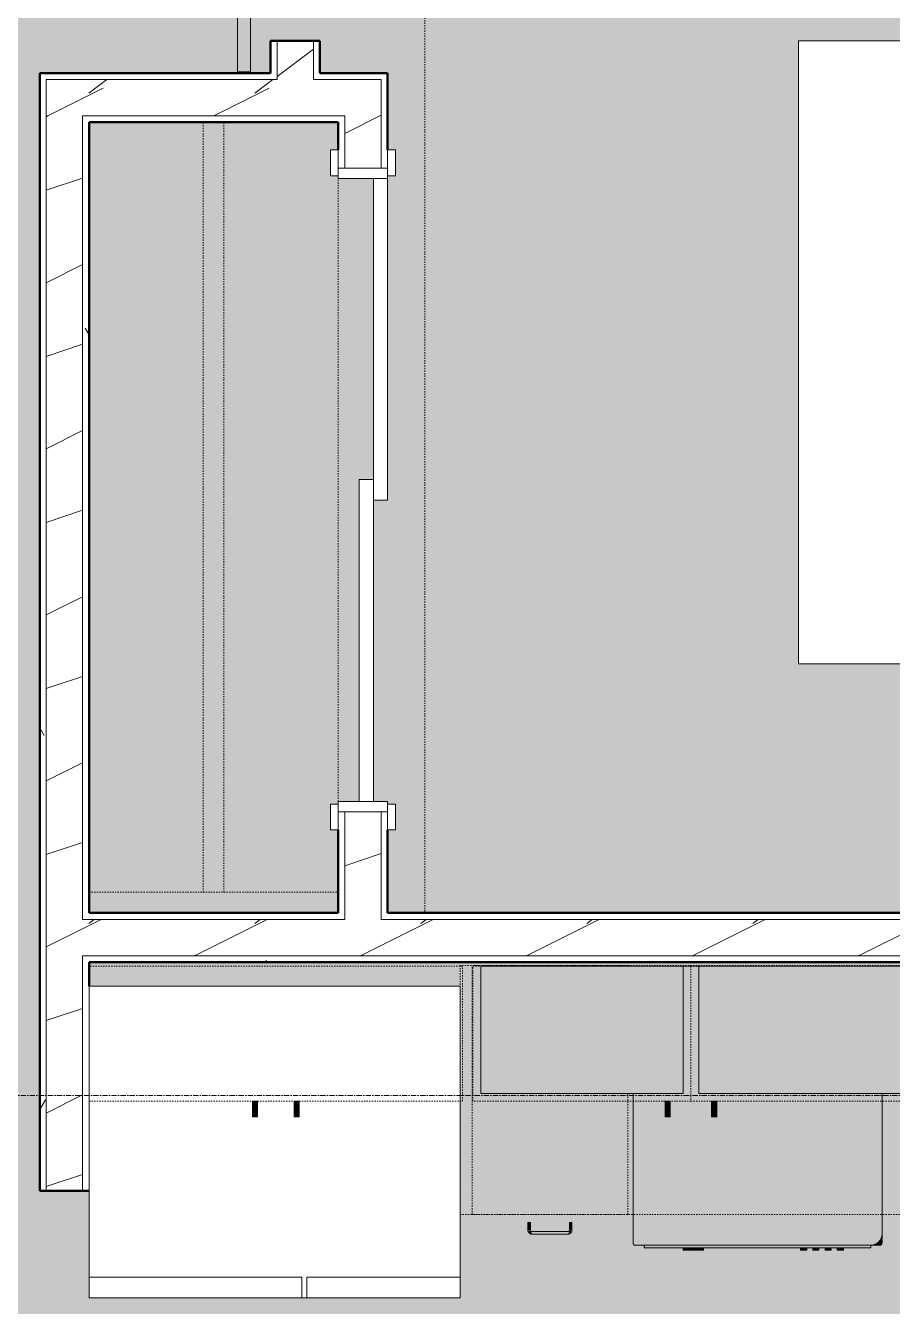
# Model space of a CAD drawing. Header units: inches. Extents: x -4218 to -1814, y 9706 to 12426.
# Drawn here: x -3093.5 to -3010, y 10146.9 to 10270.2 of the extents above; entities that cross this region are included whole.
import ezdxf

# ---------------------------------------------------------------- set-up
doc = ezdxf.new("R2010")
doc.units = ezdxf.units.IN
doc.header["$MEASUREMENT"] = 0
doc.linetypes.add('Dash', pattern=[0.25, 0.125, -0.125])
doc.linetypes.add('Grid Line 1_2_', pattern=[0.875, 0.5, -0.125, 0.125, -0.125])
for name, color, linetype, lineweight in [('0-1', 7, 'Continuous', 5), ('0-2', 10, 'Continuous', 13), ('A-AREA-PATT-3', 7, 'Continuous', 9), ('A-DOOR-1', 7, 'Continuous', 9), ('A-DOOR-2', 50, 'Continuous', 20), ('A-DOOR-3', 135, 'Continuous', 13), ('A-DOOR-4', 10, 'Continuous', 13), ('A-DOOR-5', 250, 'Continuous', 50), ('A-DOOR-FRAM-1', 50, 'Continuous', 20), ('A-WALL-2', 250, 'Continuous', 50), ('A-WALL-3', 10, 'Continuous', 13), ('A-WALL-PATT-1', 7, 'Continuous', 9), ('A-WALL-PATT-2', 253, 'Continuous', 9), ('I-FURN-1', 7, 'Continuous', 9), ('I-FURN-HDLN-1', 7, 'Dash', 9), ('Q-CASE', 31, 'Continuous', 9), ('Q-CASE-1', 9, 'Continuous', 9), ('Q-CASE-3', 7, 'Continuous', 9), ('Q-CASE-4', 7, 'Dash', 9), ('Q-CASE-HDLN-1', 7, 'Dash', 9), ('Q-CASE-HDLN-2', 31, 'Continuous', 9), ('Q-SPCQ-1', 7, 'Continuous', 9), ('Q-SPCQ-2', 55, 'Continuous', 9), ('S-GRID-1', 1, 'Grid Line 1_2_', 9)]:
    doc.layers.add(name, color=color, linetype=linetype, lineweight=lineweight)
pattern_1 = [(216.87, (6.397, 15.994), (47.9809429, 31.9870857), [7.997, -71.971]), (206.565, (15.994, 11.196), (-15.993714, -15.9941327), [17.881, -17.881]), (198.435, (15.994, 3.199), (-31.9867405, -15.9938803), [10.115, -40.461])]
pattern_2 = [(0, (0, 0), (30.72, 7.68), [1.267, -21.773, 1.267, -21.773, -122.88]), (0, (0, 0), (30.72, 7.68), [-46.08, 1.267, -44.813, 1.267, -21.773, -53.76]), (0, (0, 0), (30.72, 7.68), [-115.2, 1.267, -14.093, 1.267, -37.133]), (120, (11.52, 3.84), (-22.011075, 22.7643004), [1.267, -21.773, 1.267, -21.773, -122.88]), (120, (11.52, 3.84), (-22.011075, 22.7643004), [-46.08, 1.267, -44.813, 1.267, -21.773, -53.76]), (120, (11.52, 3.84), (-22.011075, 22.7643004), [-115.2, 1.267, -14.093, 1.267, -37.133]), (240, (15.36, 19.2), (-8.708925, -30.4443004), [1.267, -21.773, 1.267, -21.773, -122.88]), (240, (15.36, 19.2), (-8.708925, -30.4443004), [-46.08, 1.267, -44.813, 1.267, -21.773, -53.76]), (240, (15.36, 19.2), (-8.708925, -30.4443004), [-115.2, 1.267, -14.093, 1.267, -37.133])]

# ---------------------------------------------------------------- blocks, each defined once
blk = doc.blocks.new('FOLDING_SLIDING CLOSET - 60_ x 80_-1372877-FLOOR PLAN - 3RD FLOOR')
at = {"layer": 'A-DOOR-1'}
for p, q in [((-30.25, 3), (-32.75, 3)), ((-32.75, 3), (-32.75, 2.25)), ((-30.25, 2.25), (-30.25, 3)), ((32.75, 3), (30.25, 3)), ((30.25, 3), (30.25, 2.25)), ((32.75, 2.25), (32.75, 3)), ((-32.75, 2.25), (-30.25, 2.25)), ((30.25, 2.25), (32.75, 2.25)), ((-30.25, -2.5), (-32.75, -2.5)), ((-32.75, -2.5), (-32.75, -3.25)), ((-32.75, -3.25), (-30.25, -3.25)), ((-30.25, -3.25), (-30.25, -2.5)), ((32.75, -2.5), (30.25, -2.5)), ((30.25, -2.5), (30.25, -3.25)), ((30.25, -3.25), (32.75, -3.25)), ((32.75, -3.25), (32.75, -2.5))]:
    blk.add_line(p, q, dxfattribs=at)
at = {"layer": 'A-DOOR-2'}
for p, q in [((1, 2.25), (-30, 2.25)), ((-30, 2.25), (-30, 0.88)), ((1, 0.88), (1, 2.25)), ((-30, 0.88), (1, 0.88)), ((30, 0.88), (-1, 0.88)), ((-1, 0.88), (-1, -0.5)), ((30, -0.5), (30, 0.88)), ((-1, -0.5), (30, -0.5))]:
    blk.add_line(p, q, dxfattribs=at)
at = {"layer": 'A-DOOR-FRAM-1'}
for p, q in [((-30, 2.25), (-31, 2.25)), ((-31, 2.25), (-31, -2.5)), ((-30, -2.5), (-30, 2.25)), ((30, 2.25), (30, -2.5)), ((31, 2.25), (30, 2.25)), ((31, -2.5), (31, 2.25)), ((-31, -2.5), (-30, -2.5)), ((30, -2.5), (31, -2.5))]:
    blk.add_line(p, q, dxfattribs=at)
blk = doc.blocks.new('Refrigerator_-_Side-by-Side_6047 - 36_ X 30_-1372843-FLOOR PLAN - 3RD FLOOR')
at = {"layer": 'Q-SPCQ-1'}
for p, q in [((-17.88, 15.58), (17.87, 15.58)), ((-17.88, -14.42), (-17.88, 15.58)), ((-17.88, 15.58), (-3.13, 15.58)), ((-17.88, 15.58), (-17.88, 13.58)), ((-3.13, 13.58), (-3.13, 15.58)), ((-2.63, 15.58), (17.87, 15.58)), ((-2.63, 15.58), (-2.63, 13.58)), ((17.87, 15.58), (17.87, -14.42)), ((17.87, 13.58), (17.87, 15.58)), ((-3.13, 13.58), (-17.88, 13.58)), ((17.87, 13.58), (-2.63, 13.58)), ((17.87, -14.42), (-17.88, -14.42))]:
    blk.add_line(p, q, dxfattribs=at)
blk = doc.blocks.new('OD_CW_Countertop - OD_CW_Countertop-V88-FLOOR PLAN - 3RD FLOOR')
at = {"layer": 'Q-CASE-HDLN-1'}
for p, q in [((113.84, 24), (0.74, 24)), ((0.74, 24), (0.74, 22)), ((0.74, 0), (99.78, 0))]:
    blk.add_line(p, q, dxfattribs=at)
blk = doc.blocks.new('Dishwasher_15404 - 34_ counter-V89-FLOOR PLAN - 3RD FLOOR')
at = {"layer": 'Q-SPCQ-2'}
h = blk.add_hatch(color=256, dxfattribs=at)
h.paths.add_polyline_path([(26.87, 22.93), (26.84, 23.21), (26.68, 23.53), (26.56, 23.69), (26.3, 23.87), (26.08, 23.96), (25.8, 24), (12.25, 24), (12.25, 6.33), (0, 6.33), (0, 4.83), (12.25, 4.83), (12.25, 0), (26.68, 0), (26.87, 0.2), (26.87, 22.91)], flags=0)
h.paths.add_polyline_path([(14.5, 8.07), (14.5, 7.58), (13, 7.58), (13, 8.07), (14, 8.07)], flags=0)
h.paths.add_polyline_path([(14.5, 3.09), (13, 3.09), (13, 3.58), (14.5, 3.58)], flags=0)
for points in [[(26.87, 23.8), (26.82, 23.94), (26.59, 24), (26.08, 23.96), (26.34, 23.86), (26.56, 23.69), (26.73, 23.46), (26.84, 23.21), (26.87, 22.93), (26.87, 23.46)], [(27.12, 9.72), (27.12, 22.91), (26.87, 22.91), (26.87, 1.09), (27.12, 1.09), (27.12, 1.28)], [(27.37, 19.69), (27.37, 20.28), (27.12, 20.28), (27.12, 19.69)], [(27.37, 18.51), (27.37, 19.1), (27.12, 19.1), (27.12, 18.51)], [(27.37, 17.33), (27.37, 17.92), (27.12, 17.92), (27.12, 17.33)], [(27.37, 16.74), (27.12, 16.74), (27.12, 16.15), (27.37, 16.15)], [(27.37, 5.81), (27.37, 6.79), (27.12, 6.76), (27.12, 5.81)], [(27.37, 5.11), (27.37, 5.81), (27.12, 5.81), (27.12, 4.82), (27.37, 4.86), (27.37, 4.96)]]:
    blk.add_hatch(color=256, dxfattribs=at).paths.add_polyline_path(points, flags=0)
at = {"layer": 'Q-SPCQ-1'}
for p, q in [((25.8, 24), (12.25, 24)), ((26.68, 24), (25.8, 24)), ((26.87, 22.93), (26.87, 23.8)), ((26.87, 0.2), (26.87, 22.93)), ((26.87, 22.91), (27.12, 22.91)), ((27.12, 22.91), (27.12, 1.09)), ((27.37, 20.28), (27.12, 20.28)), ((27.37, 20.28), (27.37, 19.69)), ((27.12, 19.69), (27.37, 19.69)), ((27.37, 19.1), (27.12, 19.1)), ((27.12, 18.51), (27.37, 18.51)), ((27.37, 19.1), (27.37, 18.51)), ((27.37, 17.92), (27.12, 17.92)), ((27.12, 17.33), (27.37, 17.33)), ((27.37, 17.92), (27.37, 17.33)), ((27.37, 16.74), (27.12, 16.74)), ((27.12, 16.15), (27.37, 16.15)), ((27.37, 16.74), (27.37, 16.15)), ((0, 6.33), (0, 4.83)), ((27.37, 6.79), (27.12, 6.79)), ((27.37, 6.79), (27.37, 5.81)), ((27.37, 5.81), (27.37, 4.82)), ((27.12, 4.82), (27.37, 4.82)), ((26.87, 1.09), (27.12, 1.09)), ((12.25, 0), (26.68, 0))]:
    blk.add_line(p, q, dxfattribs=at)
for centre, radius, start, end in [((25.8, 22.93), 1.07, 360, 90), ((26.68, 23.8), 0.197, 0, 90), ((26.68, 0.2), 0.197, 270, 360), ((26.68, 0.2), 0.197, 270, 345)]:
    blk.add_arc(centre, radius, start, end, dxfattribs=at)
blk = doc.blocks.new('Interior_barn_door_18732 - Interior_barn_door_18732-2490868-FLOOR PLAN - 3RD FLOOR')
at = {"layer": 'A-DOOR-3'}
for points in [[(-60, -4.32), (-60, -4.95), (21, -4.95), (21, -4.32), (-57, -4.32)], [(-52, -4.32), (-26, -4.32), (-26, -4.07), (-52, -4.07)], [(-60, -5.57), (21, -5.55), (21, -4.95), (-60, -4.95), (-60, -5.55)], [(-60, -5.82), (-60, -6), (-58.5, -6), (-58.5, -5.67), (-60, -5.67)], [(-23.73, -5.67), (-23.73, -6), (-22.23, -6), (-22.23, -5.67)]]:
    blk.add_hatch(color=256, dxfattribs=at).paths.add_polyline_path(points, flags=0)
h = blk.add_hatch(color=256, dxfattribs=at)
h.paths.add_polyline_path([(-57, -4.32), (-52, -4.32), (-52, -4.07), (-57, -4.07)], flags=0)
h.paths.add_polyline_path([(-57, -5.57), (-57, -5.82), (-23.73, -5.82), (-23.73, -5.67), (-22.23, -5.67), (-22.23, -5.82), (-21, -5.82), (-21, -5.57), (-56.06, -5.57)], flags=0)
h.paths.add_polyline_path([(-26, -4.07), (-26, -4.32), (-21, -4.32), (-21, -4.07), (-24.54, -4.07)], flags=0)
at = {"layer": 'A-DOOR-4'}
for p, q in [((21, -4.32), (-60, -4.32)), ((-60, -4.95), (-60, -4.32)), ((-52, -4.07), (-26, -4.07)), ((21, -4.32), (21, -4.95)), ((-60, -5.57), (-60, -4.95)), ((-60, -5.57), (21, -5.57)), ((-60, -5.67), (-60, -6)), ((-58.5, -5.67), (-60, -5.67)), ((-58.5, -6), (-60, -6)), ((-58.5, -6), (-58.5, -5.67)), ((-23.73, -6), (-23.73, -5.67)), ((-22.23, -5.67), (-23.73, -5.67)), ((-22.23, -6), (-23.73, -6)), ((-22.23, -5.67), (-22.23, -6)), ((21, -4.95), (21, -5.57))]:
    blk.add_line(p, q, dxfattribs=at)
at = {"layer": 'A-DOOR-5'}
for p, q in [((-52, -4.07), (-57, -4.07)), ((-57, -4.07), (-57, -4.32)), ((-52, -4.33), (-52, -4.07)), ((-21, -4.07), (-26, -4.07)), ((-26, -4.07), (-26, -4.32)), ((-21, -4.32), (-21, -4.07)), ((-57, -5.57), (-57, -5.82)), ((-57, -5.82), (-23.73, -5.82)), ((-22.23, -5.82), (-21, -5.82)), ((-21, -5.82), (-21, -5.57))]:
    blk.add_line(p, q, dxfattribs=at)
blk = doc.blocks.new('OD_CW_Closet - OD_CW_Closet-2508933-FLOOR PLAN - 3RD FLOOR')
at = {"layer": 'Q-CASE-HDLN-1'}
for p, q in [((74.9, 24), (0.74, 24)), ((0.74, 24), (0.74, 0)), ((74.9, 0), (74.9, 24)), ((0.74, 13), (74.9, 13)), ((0.74, 11), (74.9, 11)), ((0.74, 0), (6.74, 0)), ((9.24, 0), (69.74, 0)), ((72.24, 0), (74.9, 0))]:
    blk.add_line(p, q, dxfattribs=at)
blk = doc.blocks.new('Bed-Standard - Queen 60_ x 79_-1242961-FLOOR PLAN - 3RD FLOOR')
at = {"layer": 'I-FURN-1'}
for p, q in [((40.69, 37.7), (-19.31, 37.7)), ((-19.31, 37.7), (-19.31, -41.3)), ((40.69, -41.3), (40.69, 37.7)), ((-16.31, 35.7), (-16.31, 23.7)), ((-16.31, 35.7), (37.69, 35.7)), ((37.69, 35.7), (37.69, 23.7)), ((40.69, 23.7), (-19.31, 17.13)), ((-16.31, 23.7), (37.69, 23.7)), ((-19.31, -41.3), (40.69, -41.3))]:
    blk.add_line(p, q, dxfattribs=at)
at = {"layer": 'I-FURN-HDLN-1'}
for p, q in [((-55.31, -46.9), (-55.31, -77.3)), ((-55.31, -77.3), (64.69, -77.3))]:
    blk.add_line(p, q, dxfattribs=at)
blk = doc.blocks.new('Drawer_Base_Cabinet_3_drawer_12205 - 15_-V93-FLOOR PLAN - 3RD FLOOR')
at = {"layer": 'Q-CASE'}
for points in [[(-1.29, -25.5), (-1.14, -25.5), (-1.17, -24.75), (-1.38, -24.75), (-1.35, -25.5), (-1.32, -25.5)], [(-1.01, -25.81), (-1.05, -25.69), (-1.32, -25.5), (-1.26, -25.77), (-1.18, -25.78)], [(1.58, -25.87), (2.49, -25.84), (2.49, -25.62), (-1.01, -25.66), (-1.01, -25.87), (-0.68, -25.87)], [(2.49, -25.81), (2.76, -25.75), (2.77, -25.5), (2.71, -25.5), (2.49, -25.78)], [(2.74, -25.5), (2.86, -25.5), (2.83, -24.75), (2.62, -24.75), (2.65, -25.5), (2.71, -25.5)]]:
    blk.add_hatch(color=256, dxfattribs=at).paths.add_polyline_path(points, flags=0)
at = {"layer": 'Q-CASE-HDLN-1'}
for p, q in [((8.24, 0), (-6.76, 0)), ((-6.76, -24), (-6.76, 0)), ((8.24, -0.06), (8.24, 0)), ((8.24, -24), (8.24, -12.31)), ((8.24, -24), (-6.76, -24))]:
    blk.add_line(p, q, dxfattribs=at)
at = {"layer": 'Q-CASE-HDLN-2'}
for p, q in [((-1.39, -24.75), (-1.39, -25.5)), ((-1.39, -24.75), (-1.38, -24.75)), ((-1.38, -24.75), (-1.39, -24.75)), ((-1.39, -24.75), (-1.39, -25.5)), ((-1.39, -24.75), (-1.38, -24.75)), ((-1.38, -24.75), (-1.39, -24.75)), ((-1.39, -24.75), (-1.39, -25.5)), ((-1.39, -24.75), (-1.14, -24.75)), ((-1.38, -24.75), (-1.39, -24.75)), ((-1.14, -25.5), (-1.14, -24.75)), ((-1.14, -24.75), (-1.14, -24.75)), ((-1.14, -24.75), (-1.14, -24.75)), ((-1.14, -25.5), (-1.14, -24.75)), ((-1.14, -24.75), (-1.14, -24.75)), ((-1.14, -24.75), (-1.14, -24.75)), ((-1.14, -25.5), (-1.14, -24.75)), ((-1.14, -24.75), (-1.14, -24.75)), ((2.49, -25.62), (-1.01, -25.62)), ((-1.01, -25.87), (2.49, -25.87)), ((2.61, -24.75), (2.61, -25.5)), ((2.62, -24.75), (2.61, -24.75)), ((2.61, -24.75), (2.62, -24.75)), ((2.61, -24.75), (2.61, -25.5)), ((2.62, -24.75), (2.61, -24.75)), ((2.61, -24.75), (2.62, -24.75)), ((2.61, -24.75), (2.61, -25.5)), ((2.62, -24.75), (2.61, -24.75)), ((2.61, -24.75), (2.86, -24.75)), ((2.86, -25.5), (2.86, -24.75)), ((2.86, -24.75), (2.86, -24.75)), ((2.86, -24.75), (2.86, -24.75)), ((2.86, -25.5), (2.86, -24.75)), ((2.86, -24.75), (2.86, -24.75)), ((2.86, -24.75), (2.86, -24.75)), ((2.86, -25.5), (2.86, -24.75)), ((2.86, -24.75), (2.86, -24.75))]:
    blk.add_line(p, q, dxfattribs=at)
at = {"layer": 'Q-CASE-HDLN-2', "flags": 128}
for points in [[(-1.39, -25.5), (-1.39, -25.51), (-1.39, -25.53), (-1.38, -25.54), (-1.38, -25.56), (-1.38, -25.57), (-1.38, -25.59), (-1.37, -25.6), (-1.37, -25.62), (-1.36, -25.63), (-1.36, -25.65), (-1.35, -25.66), (-1.34, -25.67), (-1.34, -25.69), (-1.33, -25.7), (-1.32, -25.71), (-1.31, -25.72), (-1.3, -25.74), (-1.29, -25.75), (-1.28, -25.76)], [(-1.39, -25.5), (-1.39, -25.51), (-1.39, -25.53), (-1.38, -25.54), (-1.38, -25.56), (-1.38, -25.57), (-1.38, -25.59), (-1.37, -25.6), (-1.37, -25.62), (-1.36, -25.63), (-1.36, -25.65), (-1.35, -25.66), (-1.34, -25.67), (-1.34, -25.69), (-1.33, -25.7), (-1.32, -25.71), (-1.31, -25.72), (-1.3, -25.74), (-1.29, -25.75), (-1.28, -25.76)], [(-1.39, -25.5), (-1.39, -25.51), (-1.39, -25.53), (-1.38, -25.54), (-1.38, -25.56), (-1.38, -25.57), (-1.38, -25.59), (-1.37, -25.6), (-1.37, -25.62), (-1.36, -25.63), (-1.36, -25.65), (-1.35, -25.66), (-1.34, -25.67), (-1.34, -25.69), (-1.33, -25.7), (-1.32, -25.71), (-1.31, -25.72), (-1.3, -25.74), (-1.29, -25.75), (-1.28, -25.76), (-1.27, -25.77), (-1.26, -25.78), (-1.25, -25.79), (-1.24, -25.8), (-1.23, -25.81), (-1.21, -25.82), (-1.2, -25.82), (-1.19, -25.83), (-1.18, -25.84), (-1.16, -25.84), (-1.15, -25.85), (-1.13, -25.85), (-1.12, -25.86), (-1.11, -25.86), (-1.09, -25.87), (-1.08, -25.87), (-1.06, -25.87), (-1.05, -25.87), (-1.03, -25.87), (-1.02, -25.87), (-1.01, -25.87)], [(-1.26, -25.78), (-1.25, -25.79), (-1.24, -25.8), (-1.23, -25.81), (-1.21, -25.82), (-1.2, -25.82), (-1.19, -25.83), (-1.18, -25.84), (-1.16, -25.84), (-1.15, -25.85), (-1.13, -25.85), (-1.12, -25.86), (-1.11, -25.86), (-1.09, -25.87), (-1.08, -25.87), (-1.06, -25.87), (-1.05, -25.87), (-1.03, -25.87), (-1.02, -25.87), (-1.01, -25.87)], [(-1.26, -25.78), (-1.25, -25.79), (-1.24, -25.8), (-1.23, -25.81), (-1.21, -25.82), (-1.2, -25.82), (-1.19, -25.83), (-1.18, -25.84), (-1.16, -25.84), (-1.15, -25.85), (-1.13, -25.85), (-1.12, -25.86), (-1.11, -25.86), (-1.09, -25.87), (-1.08, -25.87), (-1.06, -25.87), (-1.05, -25.87), (-1.03, -25.87), (-1.02, -25.87), (-1.01, -25.87)], [(-1.01, -25.62), (-1.02, -25.62), (-1.02, -25.62), (-1.03, -25.62), (-1.03, -25.62), (-1.04, -25.62), (-1.04, -25.62), (-1.05, -25.62), (-1.05, -25.62), (-1.06, -25.62), (-1.06, -25.62), (-1.07, -25.61), (-1.07, -25.61), (-1.07, -25.61), (-1.08, -25.61), (-1.08, -25.6), (-1.09, -25.6), (-1.09, -25.6), (-1.09, -25.59), (-1.1, -25.59), (-1.1, -25.59), (-1.11, -25.58), (-1.11, -25.58), (-1.11, -25.58), (-1.11, -25.57), (-1.12, -25.57), (-1.12, -25.56), (-1.12, -25.56), (-1.12, -25.55), (-1.13, -25.55), (-1.13, -25.55), (-1.13, -25.54), (-1.13, -25.54), (-1.13, -25.53), (-1.13, -25.53), (-1.14, -25.52), (-1.14, -25.52), (-1.14, -25.51), (-1.14, -25.51), (-1.14, -25.5), (-1.14, -25.5)], [(-1.01, -25.62), (-1.02, -25.62), (-1.02, -25.62), (-1.03, -25.62), (-1.03, -25.62), (-1.04, -25.62), (-1.04, -25.62), (-1.05, -25.62), (-1.05, -25.62), (-1.06, -25.62), (-1.06, -25.62), (-1.07, -25.61), (-1.07, -25.61), (-1.07, -25.61), (-1.08, -25.61), (-1.08, -25.6), (-1.09, -25.6), (-1.09, -25.6), (-1.09, -25.59), (-1.1, -25.59), (-1.1, -25.59), (-1.11, -25.58), (-1.11, -25.58), (-1.11, -25.58), (-1.11, -25.57), (-1.12, -25.57), (-1.12, -25.56), (-1.12, -25.56), (-1.12, -25.55), (-1.13, -25.55), (-1.13, -25.55), (-1.13, -25.54), (-1.13, -25.54), (-1.13, -25.53), (-1.13, -25.53), (-1.14, -25.52), (-1.14, -25.52), (-1.14, -25.51), (-1.14, -25.51), (-1.14, -25.5), (-1.14, -25.5)], [(-1.01, -25.62), (-1.02, -25.62), (-1.02, -25.62), (-1.03, -25.62), (-1.03, -25.62), (-1.04, -25.62), (-1.04, -25.62), (-1.05, -25.62), (-1.05, -25.62), (-1.06, -25.62), (-1.06, -25.62), (-1.07, -25.61), (-1.07, -25.61), (-1.07, -25.61), (-1.08, -25.61), (-1.08, -25.6), (-1.09, -25.6), (-1.09, -25.6), (-1.09, -25.59), (-1.1, -25.59), (-1.1, -25.59), (-1.11, -25.58), (-1.11, -25.58), (-1.11, -25.58), (-1.11, -25.57), (-1.12, -25.57), (-1.12, -25.56), (-1.12, -25.56), (-1.12, -25.55), (-1.13, -25.55), (-1.13, -25.55), (-1.13, -25.54), (-1.13, -25.54), (-1.13, -25.53), (-1.13, -25.53), (-1.14, -25.52), (-1.14, -25.52), (-1.14, -25.51), (-1.14, -25.51), (-1.14, -25.5), (-1.14, -25.5)], [(2.61, -25.5), (2.61, -25.5), (2.61, -25.51), (2.61, -25.51), (2.61, -25.52), (2.61, -25.52), (2.61, -25.53), (2.61, -25.53), (2.61, -25.54), (2.6, -25.54), (2.6, -25.55), (2.6, -25.55), (2.6, -25.56), (2.6, -25.56), (2.59, -25.57), (2.59, -25.57), (2.59, -25.57), (2.58, -25.58), (2.58, -25.58), (2.58, -25.59), (2.57, -25.59), (2.57, -25.59), (2.57, -25.6), (2.56, -25.6), (2.56, -25.6), (2.56, -25.61), (2.55, -25.61), (2.55, -25.61), (2.54, -25.61), (2.54, -25.61), (2.53, -25.62), (2.53, -25.62), (2.52, -25.62), (2.52, -25.62), (2.51, -25.62), (2.51, -25.62), (2.5, -25.62), (2.5, -25.62), (2.49, -25.62), (2.49, -25.62)], [(2.61, -25.5), (2.61, -25.5), (2.61, -25.51), (2.61, -25.51), (2.61, -25.52), (2.61, -25.52), (2.61, -25.53), (2.61, -25.53), (2.61, -25.54), (2.6, -25.54), (2.6, -25.55), (2.6, -25.55), (2.6, -25.56), (2.6, -25.56), (2.59, -25.57), (2.59, -25.57), (2.59, -25.57), (2.58, -25.58), (2.58, -25.58), (2.58, -25.59), (2.57, -25.59), (2.57, -25.59), (2.57, -25.6), (2.56, -25.6), (2.56, -25.6), (2.56, -25.61), (2.55, -25.61), (2.55, -25.61), (2.54, -25.61), (2.54, -25.61), (2.53, -25.62), (2.53, -25.62), (2.52, -25.62), (2.52, -25.62), (2.51, -25.62), (2.51, -25.62), (2.5, -25.62), (2.5, -25.62), (2.49, -25.62), (2.49, -25.62)], [(2.49, -25.87), (2.5, -25.87), (2.52, -25.87), (2.53, -25.87), (2.55, -25.87), (2.56, -25.87), (2.58, -25.86), (2.59, -25.86), (2.61, -25.86), (2.62, -25.85), (2.63, -25.85), (2.65, -25.84), (2.66, -25.83), (2.67, -25.83), (2.69, -25.82), (2.7, -25.81), (2.71, -25.8), (2.72, -25.79), (2.73, -25.78), (2.75, -25.77), (2.76, -25.76), (2.77, -25.75), (2.78, -25.74), (2.79, -25.73), (2.79, -25.72), (2.8, -25.7), (2.81, -25.69), (2.82, -25.68), (2.83, -25.66), (2.83, -25.65), (2.84, -25.64), (2.84, -25.62), (2.85, -25.61), (2.85, -25.59), (2.85, -25.58), (2.86, -25.56), (2.86, -25.55), (2.86, -25.53), (2.86, -25.52), (2.86, -25.5), (2.86, -25.5)], [(2.61, -25.5), (2.61, -25.5), (2.61, -25.51), (2.61, -25.51), (2.61, -25.52), (2.61, -25.52), (2.61, -25.53), (2.61, -25.53), (2.61, -25.54), (2.6, -25.54), (2.6, -25.55), (2.6, -25.55), (2.6, -25.56), (2.6, -25.56), (2.59, -25.57), (2.59, -25.57), (2.59, -25.57), (2.58, -25.58), (2.58, -25.58), (2.58, -25.59), (2.57, -25.59), (2.57, -25.59), (2.57, -25.6), (2.56, -25.6), (2.56, -25.6), (2.56, -25.61), (2.55, -25.61), (2.55, -25.61), (2.54, -25.61), (2.54, -25.61), (2.53, -25.62), (2.53, -25.62), (2.52, -25.62), (2.52, -25.62), (2.51, -25.62), (2.51, -25.62), (2.5, -25.62), (2.5, -25.62), (2.49, -25.62), (2.49, -25.62), (2.49, -25.62)], [(2.49, -25.87), (2.5, -25.87), (2.52, -25.87), (2.53, -25.87), (2.55, -25.87), (2.56, -25.87), (2.58, -25.86), (2.59, -25.86), (2.61, -25.86), (2.62, -25.85), (2.63, -25.85), (2.65, -25.84), (2.66, -25.83), (2.67, -25.83), (2.69, -25.82), (2.7, -25.81), (2.71, -25.8), (2.72, -25.79), (2.73, -25.78), (2.75, -25.77)], [(2.49, -25.87), (2.5, -25.87), (2.52, -25.87), (2.53, -25.87), (2.55, -25.87), (2.56, -25.87), (2.58, -25.86), (2.59, -25.86), (2.61, -25.86), (2.62, -25.85), (2.63, -25.85), (2.65, -25.84), (2.66, -25.83), (2.67, -25.83), (2.69, -25.82), (2.7, -25.81), (2.71, -25.8), (2.72, -25.79), (2.73, -25.78), (2.75, -25.77)], [(2.77, -25.75), (2.78, -25.74), (2.79, -25.73), (2.79, -25.72), (2.8, -25.7), (2.81, -25.69), (2.82, -25.68), (2.83, -25.66), (2.83, -25.65), (2.84, -25.64), (2.84, -25.62), (2.85, -25.61), (2.85, -25.59), (2.85, -25.58), (2.86, -25.56), (2.86, -25.55), (2.86, -25.53), (2.86, -25.52), (2.86, -25.5), (2.86, -25.5)], [(2.77, -25.75), (2.78, -25.74), (2.79, -25.73), (2.79, -25.72), (2.8, -25.7), (2.81, -25.69), (2.82, -25.68), (2.83, -25.66), (2.83, -25.65), (2.84, -25.64), (2.84, -25.62), (2.85, -25.61), (2.85, -25.59), (2.85, -25.58), (2.86, -25.56), (2.86, -25.55), (2.86, -25.53), (2.86, -25.52), (2.86, -25.5), (2.86, -25.5)]]:
    blk.add_lwpolyline(points, dxfattribs=at)
blk = doc.blocks.new('300 Series Wall Hung Cabinet_302 - 18_ x 36_-2362919-FLOOR PLAN - 3RD FLOOR')
at = {"layer": 'Q-CASE-1'}
for points in [[(-1.76, -13.19), (-2.25, -13.19), (-2.25, -14.69), (-1.76, -14.69)], [(2.24, -13.19), (1.75, -13.19), (1.75, -14.69), (2.24, -14.69)]]:
    blk.add_hatch(color=256, dxfattribs=at).paths.add_polyline_path(points, flags=0)
at = {"layer": 'Q-CASE-3'}
for p, q in [((-2.25, -13.19), (-1.76, -13.19)), ((-2.25, -13.19), (-2.25, -14.69)), ((-1.76, -14.69), (-1.76, -13.19)), ((1.75, -13.19), (2.24, -13.19)), ((1.75, -13.19), (1.75, -14.69)), ((2.24, -14.69), (2.24, -13.19)), ((-2.25, -14.69), (-1.76, -14.69)), ((1.75, -14.69), (2.24, -14.69))]:
    blk.add_line(p, q, dxfattribs=at)
at = {"layer": 'Q-CASE-4'}
for p, q in [((18, -0.19), (-18, -0.19)), ((-18, -0.19), (-18, -13.19)), ((18, -13.19), (18, -0.19)), ((-18, -13.19), (18, -13.19))]:
    blk.add_line(p, q, dxfattribs=at)
blk = doc.blocks.new('300 Series Wall Hung Cabinet_301 - 21_-2351527-FLOOR PLAN - 3RD FLOOR')
at = {"layer": 'Q-CASE-1'}
for points in [[(9.75, -0.19), (-9.75, -0.19), (-9.75, -12.44), (9.75, -12.44), (9.75, -8.42)], [(-8.01, -13.19), (-8.5, -13.19), (-8.5, -14.69), (-8.01, -14.69)]]:
    blk.add_hatch(color=256, dxfattribs=at).paths.add_polyline_path(points, flags=0)
at = {"layer": 'Q-CASE-3'}
for p, q in [((9.75, -0.19), (-9.75, -0.19)), ((-9.75, -0.19), (-9.75, -12.44)), ((9.75, -12.44), (9.75, -0.19)), ((-9.75, -12.44), (9.75, -12.44)), ((-8.5, -13.19), (-8.01, -13.19)), ((-8.5, -13.19), (-8.5, -14.69)), ((-8.01, -14.69), (-8.01, -13.19)), ((-8.5, -14.69), (-8.01, -14.69))]:
    blk.add_line(p, q, dxfattribs=at)
at = {"layer": 'Q-CASE-4'}
for p, q in [((10.5, -0.19), (-10.5, -0.19)), ((-10.5, -0.19), (-10.5, -13.19)), ((10.5, -13.19), (10.5, -0.19)), ((-10.5, -13.19), (10.5, -13.19))]:
    blk.add_line(p, q, dxfattribs=at)
blk = doc.blocks.new('300 Series Wall Hung Cabinet_301 - 21_-2351003-FLOOR PLAN - 3RD FLOOR')
at = {"layer": 'Q-CASE-1'}
for points in [[(-8.5, 13.19), (-8.01, 13.19), (-8.01, 14.69), (-8.5, 14.69)], [(-9.75, 0.19), (9.75, 0.19), (9.75, 12.44), (-9.75, 12.44), (-9.75, 8.42)]]:
    blk.add_hatch(color=256, dxfattribs=at).paths.add_polyline_path(points, flags=0)
at = {"layer": 'Q-CASE-3'}
for p, q in [((-8.01, 14.69), (-8.5, 14.69)), ((-8.5, 14.69), (-8.5, 13.19)), ((-8.01, 13.19), (-8.01, 14.69)), ((9.75, 12.44), (-9.75, 12.44)), ((-9.75, 12.44), (-9.75, 0.19)), ((-8.01, 13.19), (-8.5, 13.19)), ((9.75, 0.19), (9.75, 12.44)), ((-9.75, 0.19), (9.75, 0.19))]:
    blk.add_line(p, q, dxfattribs=at)
at = {"layer": 'Q-CASE-4'}
for p, q in [((-10.5, 0.19), (-10.5, 13.19)), ((-10.5, 13.19), (10.5, 13.19)), ((10.5, 13.19), (10.5, 0.19)), ((10.5, 0.19), (-10.5, 0.19))]:
    blk.add_line(p, q, dxfattribs=at)
blk = doc.blocks.new('CTR - 1st Phase - Unit Layouts_rvt-1-FLOOR PLAN - 3RD FLOOR')
at = {"layer": 'A-WALL-PATT-1'}
h = blk.add_hatch(dxfattribs=at)
h.set_pattern_fill('FP_1', color=256, style=0, pattern_type=2)
h.set_pattern_definition(pattern_2)
h.paths.add_polyline_path([(-3091.5, 10158.02), (-3091.5, 10265.05), (-3092.12, 10265.03), (-3092.12, 10158.02)], flags=0)
h = blk.add_hatch(dxfattribs=at)
h.set_pattern_fill('FP_1', color=256, style=0, pattern_type=2)
h.set_pattern_definition(pattern_2)
h.paths.add_polyline_path([(-3087.37, 10158.02), (-3087.37, 10180.65), (-3088, 10180.65), (-3088, 10158.02)], flags=0)
h.paths.add_polyline_path([(-3087.46, 10184.15), (-3087.37, 10184.15), (-3087.37, 10260.93), (-3088, 10260.93), (-3088, 10184.15)], flags=0)
h = blk.add_hatch(dxfattribs=at)
h.set_pattern_fill('FP_1', color=256, style=0, pattern_type=2)
h.set_pattern_definition(pattern_2)
h.paths.add_polyline_path([(-2940, 10184.15), (-2938.52, 10184.16), (-2938.52, 10184.78), (-3059.23, 10184.78), (-3059.23, 10184.15), (-2957.69, 10184.15)], flags=0)
h.paths.add_polyline_path([(-3087.37, 10184.15), (-3062.73, 10184.15), (-3062.73, 10184.78), (-3087.37, 10184.78)], flags=0)
h = blk.add_hatch(dxfattribs=at)
h.set_pattern_fill('FP_1', color=256, style=0, pattern_type=2)
h.set_pattern_definition(pattern_2)
h.paths.add_polyline_path([(-3087.37, 10180.03), (-2938.52, 10180.03), (-2938.52, 10180.65), (-3087.37, 10180.65)], flags=0)
at = {"layer": 'A-WALL-PATT-2'}
h = blk.add_hatch(dxfattribs=at)
h.set_pattern_fill('FP_2', color=256, style=0, pattern_type=2)
h.set_pattern_definition(pattern_1)
h.paths.add_polyline_path([(-3067.44, 10265.05), (-3065.75, 10265.05), (-3065.75, 10268.78), (-3069.25, 10268.78), (-3069.25, 10265.05)], flags=0)
h.paths.add_polyline_path([(-3067.44, 10304.78), (-3065.75, 10304.78), (-3065.75, 10356.05), (-3069.25, 10356.05), (-3069.25, 10304.78)], flags=0)
h = blk.add_hatch(dxfattribs=at)
h.set_pattern_fill('FP_2', color=256, style=0, pattern_type=2)
h.set_pattern_definition(pattern_1)
h.paths.add_polyline_path([(-3067.44, 10261.55), (-3062.73, 10261.57), (-3062.73, 10265.05), (-3091.5, 10265.05), (-3091.5, 10261.55), (-3075.88, 10261.55)], flags=0)
h = blk.add_hatch(dxfattribs=at)
h.set_pattern_fill('FP_2', color=256, style=0, pattern_type=2)
h.set_pattern_definition(pattern_1)
h.paths.add_polyline_path([(-3059.23, 10184.15), (-3059.23, 10194.52), (-3062.73, 10194.52), (-3062.73, 10184.15), (-3062, 10184.15)], flags=0)
h.paths.add_polyline_path([(-3059.98, 10256.52), (-3059.23, 10256.52), (-3059.23, 10265.05), (-3062.73, 10265.05), (-3062.73, 10256.52)], flags=0)
h = blk.add_hatch(dxfattribs=at)
h.set_pattern_fill('FP_2', color=256, style=0, pattern_type=2)
h.set_pattern_definition(pattern_1)
h.paths.add_polyline_path([(-3091.5, 10158.02), (-3088, 10158.02), (-3088, 10261.55), (-3091.5, 10261.55), (-3091.5, 10180.65)], flags=0)
h = blk.add_hatch(dxfattribs=at)
h.set_pattern_fill('FP_2', color=256, style=0, pattern_type=2)
h.set_pattern_definition(pattern_1)
h.paths.add_polyline_path([(-2939.27, 10180.65), (-2937.27, 10180.65), (-2937.27, 10184.15), (-3088, 10184.15), (-3088, 10180.65), (-2957.69, 10180.65)], flags=0)
at = {"layer": 'A-WALL-2'}
for p, q in [((-3069.87, 10268.78), (-3069.87, 10265.68)), ((-3065.12, 10268.78), (-3069.87, 10268.78)), ((-3065.12, 10265.68), (-3065.12, 10268.78)), ((-3069.87, 10265.68), (-3092.12, 10265.68)), ((-3092.12, 10265.68), (-3092.12, 10265.05)), ((-3063.35, 10265.68), (-3065.12, 10265.68)), ((-3059.23, 10265.68), (-3063.35, 10265.68)), ((-3058.6, 10265.68), (-3059.23, 10265.68)), ((-3058.6, 10258.27), (-3058.6, 10265.68)), ((-3092.12, 10265.05), (-3092.12, 10260.93)), ((-3092.12, 10260.93), (-3092.12, 10158.02)), ((-3087.37, 10184.78), (-3087.37, 10260.93)), ((-3087.37, 10260.93), (-3063.35, 10260.93)), ((-3063.35, 10260.93), (-3063.35, 10258.27)), ((-3063.35, 10192.77), (-3063.35, 10184.78)), ((-3058.6, 10184.78), (-3058.6, 10192.77)), ((-3063.35, 10184.78), (-3087.37, 10184.78)), ((-2937.27, 10184.78), (-3058.6, 10184.78)), ((-3087.37, 10180.03), (-2937.27, 10180.03)), ((-3087.37, 10177.72), (-3087.37, 10180.03)), ((-3092.12, 10158.02), (-3087.37, 10158.02))]:
    blk.add_line(p, q, dxfattribs=at)
at = {"layer": 'A-WALL-3'}
for p, q in [((-3069.25, 10265.68), (-3069.25, 10268.78)), ((-3065.75, 10265.68), (-3065.75, 10268.78)), ((-3069.25, 10265.05), (-3069.25, 10265.68)), ((-3065.75, 10265.05), (-3065.75, 10265.68)), ((-3091.5, 10261.55), (-3091.5, 10265.05)), ((-3091.5, 10265.05), (-3069.25, 10265.05)), ((-3065.75, 10265.05), (-3063.35, 10265.05)), ((-3063.35, 10265.05), (-3062.73, 10265.05)), ((-3062.73, 10265.05), (-3059.23, 10265.05)), ((-3059.23, 10256.52), (-3059.23, 10265.05)), ((-3091.5, 10260.93), (-3091.5, 10261.55)), ((-3088, 10260.93), (-3088, 10261.55)), ((-3088, 10261.55), (-3063.35, 10261.55)), ((-3063.35, 10261.55), (-3062.73, 10261.55)), ((-3062.73, 10256.52), (-3062.73, 10261.55)), ((-3091.5, 10260.93), (-3091.5, 10158.02)), ((-3088, 10260.93), (-3088, 10184.15)), ((-3062.73, 10184.78), (-3062.73, 10194.52)), ((-3059.23, 10184.78), (-3059.23, 10194.52)), ((-3088, 10184.15), (-3087.37, 10184.15)), ((-3087.37, 10184.15), (-3062.73, 10184.15)), ((-3062.73, 10184.15), (-3062.73, 10184.78)), ((-3059.23, 10184.15), (-3059.23, 10184.78)), ((-3059.23, 10184.15), (-2937.27, 10184.15)), ((-3088, 10180.65), (-3087.37, 10180.65)), ((-3088, 10180.65), (-3088, 10158.02)), ((-3087.37, 10180.65), (-2937.27, 10180.65))]:
    blk.add_line(p, q, dxfattribs=at)
at = {"layer": '0-2'}
for name, p, rotation in [('Interior_barn_door_18732 - Interior_barn_door_18732-2490868-FLOOR PLAN - 3RD FLOOR', (-3067.5, 10286.78), 269.9999999999798), ('Bed-Standard - Queen 60_ x 79_-1242961-FLOOR PLAN - 3RD FLOOR', (-2977.7, 10249.47), 269.9999999999927), ('OD_CW_Closet - OD_CW_Closet-2508933-FLOOR PLAN - 3RD FLOOR', (-3063.37, 10186.03), 89.99999999996078), ('FOLDING_SLIDING CLOSET - 60_ x 80_-1372877-FLOOR PLAN - 3RD FLOOR', (-3060.85, 10225.52), 270.000000000001), ('300 Series Wall Hung Cabinet_301 - 21_-2351003-FLOOR PLAN - 3RD FLOOR', (-3039.87, 10179.84), 180), ('Dishwasher_15404 - 34_ counter-V89-FLOOR PLAN - 3RD FLOOR', (-3034.95, 10179.65), 270.000000000011), ('Refrigerator_-_Side-by-Side_6047 - 36_ X 30_-1372843-FLOOR PLAN - 3RD FLOOR', (-3069.5, 10163.29), 180)]:
    blk.add_blockref(name, p, dxfattribs=dict(at, rotation=rotation))
for name, p in [('300 Series Wall Hung Cabinet_302 - 18_ x 36_-2362919-FLOOR PLAN - 3RD FLOOR', (-3069.37, 10179.84)), ('OD_CW_Countertop - OD_CW_Countertop-V88-FLOOR PLAN - 3RD FLOOR', (-3052.36, 10155.72)), ('Drawer_Base_Cabinet_3_drawer_12205 - 15_-V93-FLOOR PLAN - 3RD FLOOR', (-3043.69, 10179.72)), ('300 Series Wall Hung Cabinet_301 - 21_-2351527-FLOOR PLAN - 3RD FLOOR', (-3018.87, 10179.84))]:
    blk.add_blockref(name, p, dxfattribs=at)
blk = doc.blocks.new('CTR - 1st Phase - Shell_rvt-1-FLOOR PLAN - 3RD FLOOR')
at = {"layer": 'S-GRID-1'}
blk.add_line((-1814.21, 10167.19), (-4168.71, 10167.19), dxfattribs=at)

msp = doc.modelspace()

# ---------------------------------------------------------------- hatches: boundary and pattern name
at = {"layer": 'A-AREA-PATT-3'}
h = msp.add_hatch(color=256, dxfattribs=at)
h.paths.add_polyline_path([(-3131.12374, 10354.7894), (-3129.37374, 10354.7894), (-3129.37374, 10318.7894), (-3131.12374, 10318.7894), (-3131.12374, 10349.68085)], flags=0)
h.paths.add_polyline_path([(-3021.73624, 9986.1894), (-2983.71124, 9986.1894), (-2983.71124, 9989.0644), (-2970.02514, 9989.0644), (-2970.02514, 9990.37231), (-2965.27514, 9990.37231), (-2965.27514, 9989.0644), (-2938.52374, 9989.0644), (-2938.52374, 10020.99731), (-2965.27514, 10020.99731), (-2965.27514, 10020.37231), (-2970.02514, 10020.37231), (-2970.02514, 10025.74731), (-2938.52374, 10025.74731), (-2938.52374, 10026.33756), (-2950.77374, 10026.33756), (-2950.77374, 10045.83756), (-2938.52374, 10045.83756), (-2938.52374, 10047.33756), (-2950.77374, 10047.33756), (-2950.77374, 10066.83756), (-2938.52374, 10066.83756), (-2938.52374, 10068.33756), (-2950.77374, 10068.33756), (-2950.77374, 10087.83756), (-2938.52374, 10087.83756), (-2938.52374, 10089.33756), (-2950.77374, 10089.33756), (-2950.77374, 10108.83756), (-2938.52374, 10108.83756), (-2938.52374, 10109.21601), (-2961.89874, 10109.21601), (-2961.89874, 10139.21601), (-2954.12308, 10139.21601), (-2954.10925, 10139.65351), (-2953.13004, 10139.65351), (-2953.13004, 10139.21601), (-2953.01193, 10139.21601), (-2953.01193, 10139.65351), (-2938.52374, 10139.65351), (-2938.52374, 10140.40351), (-2950.77374, 10140.40351), (-2950.77374, 10153.90351), (-2938.52374, 10153.90351), (-2938.52374, 10154.65351), (-2951.52374, 10154.65351), (-2961.22564, 10164.35541), (-2962.28577, 10163.29528), (-2962.63116, 10163.64066), (-2961.57102, 10164.70079), (-2963.52374, 10166.65351), (-2963.52374, 10179.65351), (-2938.52374, 10179.65351), (-2938.52374, 10180.02851), (-3087.37374, 10180.02851), (-3087.37374, 10177.71601), (-3051.62374, 10177.71601), (-3051.62374, 10147.71601), (-3087.37374, 10147.71601), (-3087.37374, 10158.01747), (-3092.12374, 10158.01747), (-3092.12374, 10265.67665), (-3069.87374, 10265.67665), (-3069.87374, 10268.77851), (-3065.12374, 10268.77851), (-3065.12374, 10265.67665), (-3058.6006, 10265.67665), (-3058.6006, 10258.26747), (-3057.8506, 10258.26747), (-3057.8665, 10255.76747), (-3058.6006, 10255.76747), (-3058.6006, 10224.51747), (-3059.9756, 10224.51747), (-3059.9756, 10195.51747), (-3058.6006, 10195.51747), (-3058.6006, 10195.26747), (-3057.8506, 10195.26747), (-3057.8506, 10192.76747), (-3058.6006, 10192.76747), (-3058.6006, 10184.77851), (-2938.52374, 10184.77851), (-2938.52374, 10304.77851), (-3024.6006, 10304.77851), (-3024.6006, 10305.65351), (-2988.6006, 10305.65351), (-2988.6006, 10308.65351), (-3024.6006, 10308.65351), (-3024.6006, 10309.52851), (-2938.52374, 10309.52851), (-2938.52374, 10345.52851), (-2974.52374, 10345.52851), (-2974.52374, 10350.27851), (-2938.52374, 10350.27851), (-2938.52374, 10372.7894), (-2986.01861, 10372.7894), (-2986.01861, 10365.06317), (-2986.14557, 10364.09876), (-2986.51783, 10363.20006), (-2987.10999, 10362.42834), (-2987.88172, 10361.83617), (-2988.78041, 10361.46392), (-2989.74483, 10361.33695), (-2991.13317, 10361.33695), (-2990.78545, 10358.31317), (-2989.5937, 10357.31317), (-2989.02693, 10356.31317), (-2988.75898, 10355.31317), (-2988.58198, 10354.30937), (-2988.49483, 10353.31317), (-2988.66914, 10351.32079), (-2989.20708, 10349.31317), (-2989.93502, 10347.31317), (-2990.86763, 10345.31317), (-2992.25506, 10343.31317), (-2993.25506, 10342.31317), (-2994.12109, 10341.81317), (-2995.49483, 10341.31317), (-2996.49483, 10341.31317), (-2997.86857, 10341.81317), (-2998.73459, 10342.31317), (-2999.73459, 10343.31317), (-3001.12202, 10345.31317), (-3002.05464, 10347.31317), (-3002.8811, 10349.68085), (-3003.32052, 10351.32079), (-3003.49483, 10353.31317), (-3003.32052, 10354.80365), (-3003.23067, 10355.31317), (-3002.96273, 10356.31317), (-3002.39596, 10357.31317), (-3001.20421, 10358.31317), (-3000.85649, 10361.33695), (-3002.24483, 10361.33695), (-3003.20925, 10361.46392), (-3004.10794, 10361.83617), (-3004.87967, 10362.42834), (-3005.47183, 10363.20006), (-3005.84408, 10364.09876), (-3005.97105, 10365.06317), (-3005.97105, 10372.7894), (-3065.12374, 10372.7894), (-3065.12374, 10309.52851), (-3058.6006, 10309.52851), (-3058.6006, 10304.77851), (-3069.87374, 10304.77851), (-3069.87374, 10354.7894), (-3095.12374, 10354.7894), (-3095.12374, 10356.7269), (-3095.74874, 10356.7269), (-3095.74874, 10358.7894), (-3130.49874, 10358.7894), (-3130.49874, 10356.7269), (-3131.12374, 10356.7269), (-3131.12374, 10354.7894), (-3134.12374, 10354.7894), (-3134.12374, 10021.9274), (-3129.89551, 10021.9274), (-3129.89551, 10017.1774), (-3134.12374, 10017.1774), (-3134.12374, 9989.0644), (-3131.86124, 9989.0644), (-3131.86124, 10011.3769), (-3103.98624, 10011.3769), (-3103.98624, 9989.0644), (-3098.59796, 9989.0644), (-3098.59796, 10017.1774), (-3099.89551, 10017.1774), (-3099.89551, 10021.9274), (-3093.84796, 10021.9274), (-3093.84796, 9989.0644), (-3021.73624, 9989.0644), (-3021.73624, 9988.4394)], flags=0)
h.paths.add_polyline_path([(-2941.11214, 9992.37231), (-2966.11264, 9992.37231), (-2966.11264, 10017.37231), (-2940.11264, 10017.37231), (-2940.11264, 9992.37231)], flags=0)
h.paths.add_polyline_path([(-3061.99874, 10029.31), (-3061.99874, 10035.31), (-3062.99874, 10035.31), (-3062.99874, 10107.31), (-3061.99874, 10107.31), (-3061.99874, 10113.31), (-3026.99874, 10113.31), (-3026.99874, 10029.31), (-3058.99451, 10029.31)], flags=0)
h.paths.add_polyline_path([(-2964.02374, 10031.3251), (-2964.02374, 10031.38334), (-2964.29161, 10031.44584), (-2964.36213, 10031.69584), (-2964.39874, 10031.69584), (-2964.36213, 10035.19584), (-2964.33624, 10035.19584), (-2964.24374, 10035.46907), (-2964.02374, 10035.53423), (-2964.02374, 10035.56659), (-2963.27374, 10035.53423), (-2963.27374, 10035.3251), (-2964.02374, 10035.35746), (-2964.053, 10035.41223), (-2964.18535, 10035.19584), (-2964.14874, 10035.19584), (-2964.18535, 10031.69584), (-2964.24112, 10031.66745), (-2964.02374, 10031.53423), (-2964.02374, 10031.56659), (-2963.27374, 10031.53423), (-2963.27374, 10031.3251), (-2963.69748, 10031.3251)], flags=0)
h.paths.add_polyline_path([(-3116.99874, 10031.79973), (-3133.12374, 10031.79973), (-3133.12374, 10103.79973), (-3116.99874, 10103.79973), (-3116.99874, 10085.79973), (-3120.99874, 10085.79973), (-3120.99874, 10049.79973), (-3116.99874, 10049.79973), (-3116.99874, 10032.23723)], flags=0)
h.paths.add_polyline_path([(-3081.09543, 10038.31), (-3107.99874, 10038.31), (-3107.99874, 10098.31), (-3077.99874, 10098.31), (-3077.99874, 10038.31)], flags=0)
h.paths.add_polyline_path([(-2953.02299, 10044.09912), (-2953.02299, 10044.58756), (-2951.52374, 10044.58756), (-2951.52374, 10044.09912), (-2952.52419, 10044.09912)], flags=0)
h.paths.add_polyline_path([(-2951.52374, 10048.58756), (-2953.02299, 10048.58756), (-2953.02299, 10049.07601), (-2951.52374, 10049.07601), (-2951.52374, 10048.96683)], flags=0)
h.paths.add_polyline_path([(-2964.02374, 10050.8251), (-2964.02374, 10050.88334), (-2964.29161, 10050.94584), (-2964.36213, 10051.19584), (-2964.39874, 10051.19584), (-2964.36213, 10054.69584), (-2964.33624, 10054.69584), (-2964.24374, 10054.96907), (-2964.02374, 10055.03423), (-2964.02374, 10055.06659), (-2963.27374, 10055.03423), (-2963.27374, 10054.8251), (-2964.02374, 10054.85746), (-2964.053, 10054.91223), (-2964.18535, 10054.69584), (-2964.14874, 10054.69584), (-2964.18535, 10051.19584), (-2964.24112, 10051.16745), (-2964.02374, 10051.03423), (-2964.02374, 10051.06659), (-2963.27374, 10051.03423), (-2963.27374, 10050.8251), (-2963.69748, 10050.8251)], flags=0)
h.paths.add_polyline_path([(-2963.93535, 10071.8251), (-2964.02374, 10071.85746), (-2964.02374, 10071.88334), (-2964.2889, 10071.93068), (-2964.36213, 10072.19584), (-2964.39874, 10072.19584), (-2964.36213, 10075.69584), (-2964.33624, 10075.69584), (-2964.27374, 10075.96372), (-2964.02374, 10076.03423), (-2964.02374, 10076.06659), (-2963.27374, 10076.03423), (-2963.27374, 10075.8251), (-2964.02374, 10075.85746), (-2964.05837, 10075.88334), (-2964.21124, 10075.69584), (-2964.14874, 10075.69584), (-2964.18535, 10072.19584), (-2964.21124, 10072.16122), (-2964.02374, 10072.00834), (-2964.02374, 10072.06659), (-2963.27374, 10072.03423), (-2963.27374, 10071.8251), (-2963.69748, 10071.8251)], flags=0)
h.paths.add_polyline_path([(-2953.02299, 10086.09912), (-2953.02299, 10086.58756), (-2951.52374, 10086.58756), (-2951.52374, 10086.09912), (-2952.52419, 10086.09912)], flags=0)
h.paths.add_polyline_path([(-2952.52419, 10090.58756), (-2953.02299, 10090.58756), (-2953.02299, 10091.07601), (-2951.52374, 10091.07601), (-2951.52374, 10090.58756)], flags=0)
h.paths.add_polyline_path([(-2963.97111, 10094.3251), (-2964.02374, 10094.35746), (-2964.02374, 10094.38334), (-2964.2889, 10094.43068), (-2964.36213, 10094.69584), (-2964.39874, 10094.69584), (-2964.36213, 10098.19584), (-2964.33624, 10098.19584), (-2964.2889, 10098.46101), (-2964.02374, 10098.53423), (-2964.02374, 10098.56659), (-2963.27374, 10098.53423), (-2963.27374, 10098.3251), (-2964.02374, 10098.35746), (-2964.05837, 10098.38334), (-2964.21124, 10098.19584), (-2964.14874, 10098.19584), (-2964.18535, 10094.69584), (-2964.21124, 10094.66122), (-2964.02374, 10094.50834), (-2964.02374, 10094.56659), (-2963.27374, 10094.53423), (-2963.27374, 10094.3251), (-2963.93535, 10094.3251)], flags=0)
h.paths.add_polyline_path([(-2953.02299, 10141.65351), (-2953.01193, 10142.14195), (-2951.52374, 10142.14195), (-2951.52374, 10141.65351), (-2953.01193, 10141.65351)], flags=0)
h.paths.add_polyline_path([(-3028.65132, 10152.27851), (-3030.1277, 10152.27851), (-3030.1277, 10152.52851), (-3033.85879, 10152.52851), (-3033.85879, 10152.77851), (-3034.80584, 10152.78521), (-3034.95174, 10152.97536), (-3034.95174, 10167.40351), (-3049.62374, 10167.40351), (-3049.62374, 10179.65351), (-3009.12374, 10179.65351), (-3009.12374, 10167.40351), (-3010.95174, 10167.40351), (-3010.9738, 10152.92211), (-3011.00939, 10152.83616), (-3011.14859, 10152.77851), (-3012.04467, 10152.75742), (-3012.04467, 10152.52851), (-3014.66784, 10152.52851), (-3014.66784, 10152.27851), (-3015.2584, 10152.27851), (-3015.2584, 10152.52851), (-3015.84895, 10152.52851), (-3015.84895, 10152.27851), (-3016.4395, 10152.27851), (-3016.4395, 10152.52851), (-3017.03005, 10152.52851), (-3017.03005, 10152.27851), (-3017.6206, 10152.27851), (-3017.6206, 10152.52851), (-3018.21115, 10152.52851), (-3018.21115, 10152.27851), (-3018.8017, 10152.27851), (-3018.8017, 10152.52851), (-3028.15919, 10152.52851), (-3028.19273, 10152.27851), (-3028.44747, 10152.27851)], flags=0)
h.paths.add_polyline_path([(-2969.85162, 10153.84101), (-2970.20174, 10153.87762), (-2970.20174, 10153.90351), (-2970.46961, 10153.96601), (-2970.54013, 10154.21601), (-2970.57248, 10154.21601), (-2970.57248, 10154.96601), (-2972.57674, 10154.96601), (-2972.75602, 10155.03985), (-2973.03177, 10155.07731), (-2973.25309, 10155.16466), (-2973.32674, 10155.17293), (-2973.32674, 10155.71601), (-2972.70174, 10155.71601), (-2972.70174, 10167.40351), (-2975.77374, 10167.40351), (-2975.77374, 10179.65351), (-2965.27374, 10179.65351), (-2965.27374, 10177.71601), (-2964.20174, 10177.71601), (-2964.20174, 10155.71601), (-2963.70174, 10155.71601), (-2963.70174, 10155.17293), (-2963.91812, 10155.12369), (-2964.08396, 10155.05064), (-2964.36626, 10155.01302), (-2964.45174, 10154.96601), (-2966.331, 10154.96601), (-2966.36335, 10154.21601), (-2966.38924, 10154.21601), (-2966.45174, 10153.94813), (-2966.70174, 10153.87762), (-2966.70174, 10153.84101), (-2968.24502, 10153.84101)], flags=0)
h.paths.add_polyline_path([(-3042.11088, 10153.84101), (-3044.70174, 10153.87762), (-3044.70174, 10153.90351), (-3044.97497, 10153.996), (-3045.04013, 10154.21601), (-3045.07248, 10154.21601), (-3045.04013, 10154.96601), (-3044.831, 10154.96601), (-3044.86335, 10154.21601), (-3044.91812, 10154.18674), (-3044.70174, 10154.05439), (-3044.70174, 10154.09101), (-3041.20174, 10154.05439), (-3041.17334, 10153.99862), (-3041.04013, 10154.21601), (-3041.07248, 10154.21601), (-3041.04013, 10154.96601), (-3040.831, 10154.96601), (-3040.86335, 10154.21601), (-3040.88924, 10154.21601), (-3040.95174, 10153.94813), (-3041.20174, 10153.87762), (-3041.20174, 10153.84101), (-3041.55186, 10153.84101)], flags=0)
h.paths.add_polyline_path([(-2966.70174, 10153.96601), (-2966.54013, 10154.21601), (-2966.57248, 10154.21601), (-2966.57248, 10154.96601), (-2970.331, 10154.96601), (-2970.36335, 10154.21601), (-2970.41812, 10154.18674), (-2970.20174, 10154.05439), (-2970.20174, 10154.09101), (-2966.70174, 10154.05439), (-2966.70174, 10153.99836)], flags=0)
h.paths.add_polyline_path([(-2990.57674, 10154.71601), (-2991.07674, 10154.71601), (-2991.07674, 10155.21601), (-2992.07674, 10155.21601), (-2992.07674, 10155.71601), (-2992.82674, 10155.71601), (-2992.82674, 10155.21601), (-2993.82674, 10155.21601), (-2993.82674, 10154.71601), (-2994.32674, 10154.71601), (-2994.32674, 10155.21601), (-3008.20174, 10155.21601), (-3008.20174, 10155.71601), (-3008.95174, 10155.71601), (-3008.95174, 10179.71601), (-2975.95174, 10179.71601), (-2975.95174, 10155.71601), (-2976.70174, 10155.71601), (-2976.70174, 10155.21601), (-2990.57674, 10155.21601)], flags=0)
h.paths.add_polyline_path([(-2974.03529, 10165.15425), (-2974.52374, 10165.15425), (-2974.52374, 10166.65351), (-2974.03529, 10166.65351), (-2974.03529, 10165.65306)], flags=0)
h.paths.add_polyline_path([(-3063.3506, 10184.77851), (-3063.3506, 10192.76747), (-3064.1006, 10192.76747), (-3064.1006, 10195.26747), (-3063.3506, 10195.26747), (-3063.3506, 10195.51747), (-3061.3506, 10195.51747), (-3061.3506, 10226.51747), (-3059.9756, 10226.51747), (-3059.9756, 10255.51747), (-3063.3506, 10255.51747), (-3063.3506, 10255.76747), (-3064.1006, 10255.76747), (-3064.1006, 10258.26747), (-3063.3506, 10258.26747), (-3063.3506, 10260.92665), (-3087.37374, 10260.92665), (-3087.37374, 10184.77851), (-3066.67004, 10184.77851)], flags=0)
h.paths.add_polyline_path([(-2944.07824, 10187.77851), (-2957.99848, 10187.77851), (-2957.99848, 10205.77851), (-2939.99848, 10205.77851), (-2939.99848, 10187.77851)], flags=0)
h.paths.add_polyline_path([(-2991.46001, 10208.77851), (-3018.99848, 10208.77851), (-3018.99848, 10268.77851), (-2939.99848, 10268.77851), (-2939.99848, 10208.77851), (-2957.99848, 10208.77851)], flags=0)
h.paths.add_polyline_path([(-3071.82166, 10265.77851), (-3073.07166, 10265.77851), (-3073.07166, 10307.77851), (-3073.32166, 10307.77851), (-3073.32166, 10309.01248), (-3073.49874, 10309.01248), (-3073.49874, 10310.51248), (-3073.32166, 10310.51248), (-3073.32166, 10343.77851), (-3073.07166, 10343.77851), (-3073.05037, 10346.77851), (-3071.82166, 10346.77851), (-3071.82166, 10343.77851), (-3071.57166, 10343.77851), (-3071.57166, 10307.77851), (-3071.82166, 10307.77851), (-3071.82166, 10268.77851)], flags=0)
h.paths.add_polyline_path([(-2940.27954, 10271.71034), (-2957.99848, 10271.71034), (-2957.99848, 10289.71034), (-2939.99848, 10289.71034), (-2939.99848, 10271.71034)], flags=0)
h.paths.add_polyline_path([(-2976.49296, 10326.27851), (-2977.72166, 10326.27851), (-2977.72166, 10329.27851), (-2977.97166, 10329.27851), (-2977.97166, 10344.54453), (-2978.14874, 10344.54453), (-2978.14874, 10346.04453), (-2977.97166, 10346.04453), (-2977.97166, 10347.27851), (-2977.72166, 10347.27851), (-2977.70037, 10371.27851), (-2976.47166, 10371.27246), (-2976.47166, 10347.27851), (-2976.22166, 10347.27851), (-2976.22166, 10329.27851), (-2976.47166, 10329.27851), (-2976.47166, 10326.27851)], flags=0)
h.paths.add_polyline_path([(-2977.97166, 10326.27851), (-2978.14874, 10326.27851), (-2978.14874, 10327.77851), (-2977.82314, 10327.77851), (-2977.82314, 10326.27851)], flags=0)
h.paths.add_polyline_path([(-3073.49874, 10345.27851), (-3073.49874, 10346.77851), (-3073.17314, 10346.77851), (-3073.17314, 10345.27851), (-3073.32166, 10345.27851)], flags=0)
h.paths.add_polyline_path([(-3033.23122, 10352.59156), (-3046.09539, 10352.59156), (-3046.95489, 10352.70472), (-3047.75582, 10353.03647), (-3048.4436, 10353.56422), (-3048.97134, 10354.252), (-3049.3031, 10355.05293), (-3049.41626, 10355.91243), (-3049.41626, 10367.4144), (-3049.33107, 10368.06144), (-3049.08132, 10368.6644), (-3048.68402, 10369.18216), (-3048.16626, 10369.57946), (-3047.5633, 10369.82921), (-3046.91626, 10369.9144), (-3032.23122, 10369.9144), (-3031.58417, 10369.82921), (-3030.98122, 10369.57946), (-3030.46345, 10369.18216), (-3030.06615, 10368.6644), (-3029.8164, 10368.06144), (-3029.73122, 10367.4144), (-3029.73122, 10356.09156), (-3029.85048, 10355.18569), (-3030.20013, 10354.34156), (-3030.75634, 10353.61669), (-3031.48122, 10353.06047), (-3032.32535, 10352.71082)], flags=0)
h.paths.add_polyline_path([(-2969.77374, 10368.27851), (-2974.52374, 10368.27851), (-2974.52374, 10370.0894), (-2969.77374, 10370.0894), (-2969.77374, 10369.78953)], flags=0)

# ---------------------------------------------------------------- block references
at = {"layer": '0-1'}
for name in ['CTR - 1st Phase - Shell_rvt-1-FLOOR PLAN - 3RD FLOOR', 'CTR - 1st Phase - Unit Layouts_rvt-1-FLOOR PLAN - 3RD FLOOR']:
    msp.add_blockref(name, (0, 0), dxfattribs=at)

doc.saveas('drawing.dxf')
